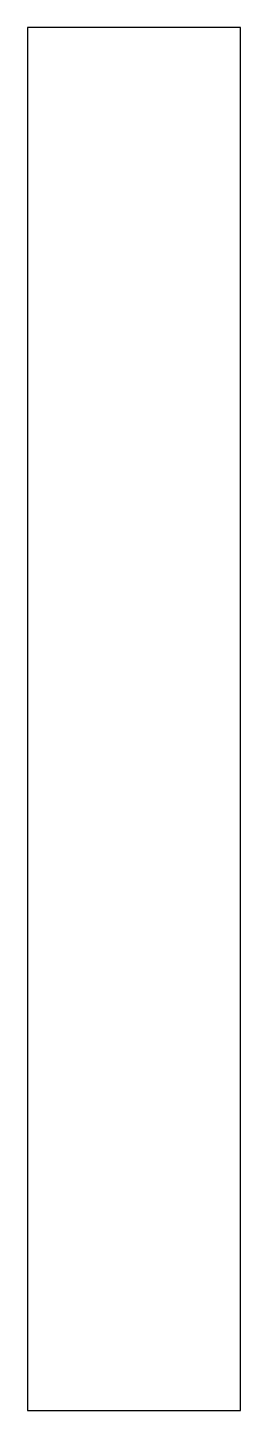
# Model space of a CAD drawing. Header units: inches. Extents: x 13.69 to 15.19, y 0 to 9.75.
import ezdxf

# ---------------------------------------------------------------- set-up
doc = ezdxf.new("R2010")
doc.units = ezdxf.units.IN
doc.header["$MEASUREMENT"] = 0
doc.layers.add('1_CUT_LINE', color=7, linetype='Continuous')

msp = doc.modelspace()

# ---------------------------------------------------------------- linework, layer by layer
at = {"layer": '1_CUT_LINE', "color": 5, "linetype": 'CONTINUOUS', "lineweight": 25, "true_color": 0x2465d8}
for p, q in [((13.6875, 9.75), (13.6875, 0)), ((15.1875, 9.75), (13.6875, 9.75)), ((15.1875, 0), (15.1875, 9.75)), ((13.6875, 0), (15.1875, 0))]:
    msp.add_line(p, q, dxfattribs=at)

doc.saveas('drawing.dxf')
